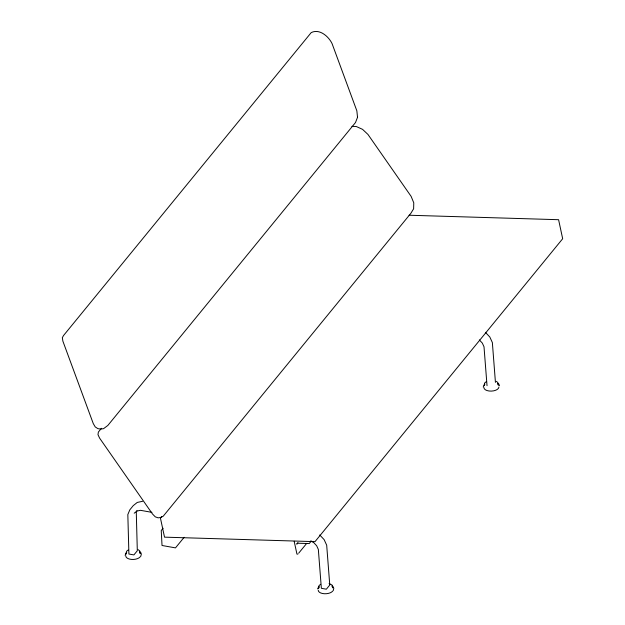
<?xml version="1.0" encoding="UTF-8"?>
<svg xmlns="http://www.w3.org/2000/svg" width="625" height="625" viewBox="0 0 625 625"><rect width="100%" height="100%" fill="white"/><g stroke="black" fill="none" stroke-linecap="round" stroke-linejoin="round"><path stroke-width="0.94" d="M126.703 552.633L126.133 554.016L126.625 551.227L128.188 550.016M140.734 556.438L141.344 554.062L140.766 552.508L139.609 551.648M317.531 588.891L318.742 586.844M319.156 586.922L318.586 588.305L319.078 585.516L320.641 584.305M333.188 590.727L333.797 588.352L333.219 586.797L332.062 585.938M484.828 384.281L484.258 385.664L484.758 382.875L486.312 381.664M136.945 510.617L136.281 512.203L137.312 550.734L133.898 554.914L128.906 554.023L127.828 514.562L129.836 509.812L133.25 505.633L137.25 502.438L142.625 501.281M101.453 428.289L98.367 432.07L97.984 434.656L99.586 438.094L152.484 513.977L155.266 516.836L158.148 517.844L160.672 517.477L163.18 516.258L410.836 213.344L413.625 208.797L413.773 202.82L411.133 196.391L367.953 134.438L362.555 129.352L356.266 126.508L351.898 126.352M161.672 516.609L160.438 518.125L164.523 537.156L315.016 541.648L562.672 238.734L558.586 219.703L409.062 215.234M163.094 528.25L161.242 530.516L162.023 545.484L175.484 547.883L184.133 537.305M297.977 542.633L296.742 544.148L297.516 543.219L309.242 543.57L311.25 541.141M298.688 553.188L306.711 543.367M134.203 513.211L136.867 511.078L140.453 510.313L151.945 512.359M126.289 552.555L125.117 555.375M484.414 384.203L483.242 387.023M297.914 554.109L296.938 554.078L294.172 541.234M329.094 583.508L332.109 585.086L332.688 587.844L332.18 586.492M310.711 540.93L313.695 542.586L316.641 545.719L318.336 549.422L321.359 588.312L326.352 589.203L329.766 585.023L326.688 545.203L324.141 539.641L319.727 534.945M496.281 381.336L497.781 382.445L498.359 385.203L497.852 383.852M497.734 383.297L498.891 384.156L499.477 385.711M138.156 549.688L139.656 550.797L140.234 553.555L139.727 552.203M485.398 332.305L489.812 337L492.359 342.562L495.438 382.383M479.367 339.945L482.312 343.078L484.008 346.781L487.031 385.68M140.18 556.883A7.508 3.797 -3 0 1 131.734 559.438A7.508 3.797 -3 0 1 125.781 555.898M332.633 591.172A7.508 3.797 -3 0 1 324.188 593.727A7.508 3.797 -3 0 1 318.234 590.188M498.906 387.055A7.508 3.797 -3 0 1 491.32 391.109A7.508 3.797 -3 0 1 483.906 387.555M357.531 117.289L355.492 122.539L107.844 425.453L103.539 428.68L100.586 429.039L97.883 428.641L95.227 426.922L93.273 423.594L62.898 341.211L62.328 337.703L63.539 335.523L311.195 32.609C319.484 28.398 328.578 36.383 332.055 43.578L356.852 110.836L357.531 117.289"/></g></svg>
